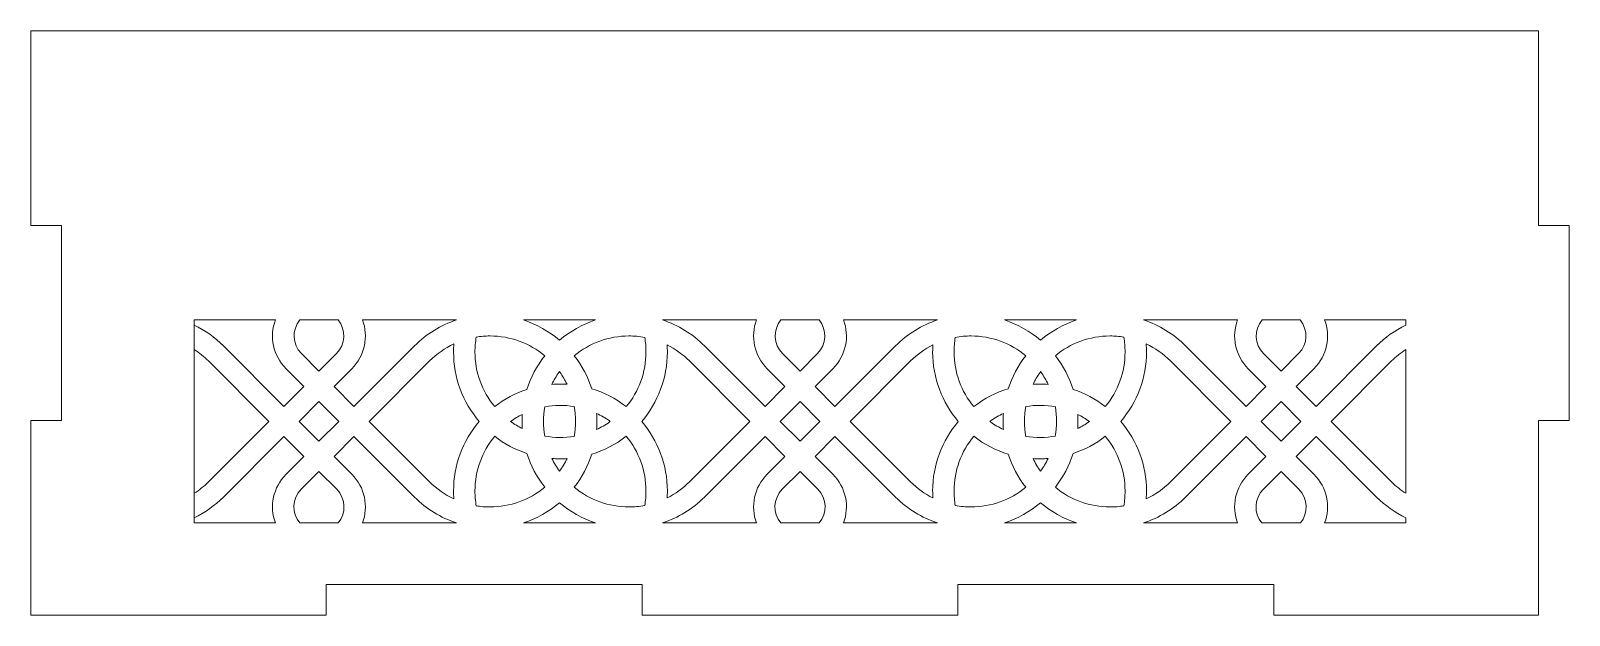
# Model space of a CAD drawing. Header units: millimetres. Extents: x 6 to 316, y -165 to 165.
# Drawn here: x 165.7 to 315.7, y 108 to 165 of the extents above; entities that cross this region are included whole.
import ezdxf

# ---------------------------------------------------------------- set-up
doc = ezdxf.new("R2010")
doc.units = ezdxf.units.MM
doc.header["$MEASUREMENT"] = 0
doc.layers.add('Camada 1', color=7, linetype='Continuous')

msp = doc.modelspace()

# ---------------------------------------------------------------- linework, layer by layer
at = {"layer": 'Camada 1', "color": 250, "lineweight": 20}
for points, knots in [([(256.0659, 111), (256.0659, 111), (286.8659, 111), (286.8659, 111), (286.8659, 111), (286.8659, 111), (286.8659, 108), (286.8659, 108), (286.8659, 108), (286.8659, 108), (312.6659, 108), (312.6659, 108), (312.6659, 108), (312.6659, 108), (312.6659, 127), (312.6659, 127), (312.6659, 127), (312.6659, 127), (315.6663, 127), (315.6663, 127), (315.6663, 127), (315.6663, 127), (315.6663, 146), (315.6663, 146), (315.6663, 146), (315.6663, 146), (312.6659, 146), (312.6659, 146), (312.6659, 146), (312.6659, 146), (312.6659, 165), (312.6659, 165), (312.6659, 165), (312.6659, 165), (165.6655, 165), (165.6655, 165), (165.6655, 165), (165.6655, 165), (165.6655, 146), (165.6655, 146), (165.6655, 146), (165.6655, 146), (168.6659, 146), (168.6659, 146), (168.6659, 146), (168.6659, 146), (168.6659, 127), (168.6659, 127), (168.6659, 127), (168.6659, 127), (165.6655, 127), (165.6655, 127), (165.6655, 127), (165.6655, 127), (165.6655, 108), (165.6655, 108), (165.6655, 108), (165.6655, 108), (194.4659, 108), (194.4659, 108), (194.4659, 108), (194.4659, 108), (194.4659, 111), (194.4659, 111), (194.4659, 111), (194.4659, 111), (225.2659, 111), (225.2659, 111), (225.2659, 111), (225.2659, 111), (225.2659, 108), (225.2659, 108), (225.2659, 108), (225.2659, 108), (256.0659, 108), (256.0659, 108), (256.0659, 108), (256.0659, 108), (256.0659, 111), (256.0659, 111)], [0, 0, 0, 0, 0.04761905, 0.04761905, 0.04761905, 0.04761905, 0.0952381, 0.0952381, 0.0952381, 0.0952381, 0.14285714, 0.14285714, 0.14285714, 0.14285714, 0.19047619, 0.19047619, 0.19047619, 0.19047619, 0.23809524, 0.23809524, 0.23809524, 0.23809524, 0.28571429, 0.28571429, 0.28571429, 0.28571429, 0.33333333, 0.33333333, 0.33333333, 0.33333333, 0.38095238, 0.38095238, 0.38095238, 0.38095238, 0.42857143, 0.42857143, 0.42857143, 0.42857143, 0.47619048, 0.47619048, 0.47619048, 0.47619048, 0.52380952, 0.52380952, 0.52380952, 0.52380952, 0.57142857, 0.57142857, 0.57142857, 0.57142857, 0.61904762, 0.61904762, 0.61904762, 0.61904762, 0.66666667, 0.66666667, 0.66666667, 0.66666667, 0.71428571, 0.71428571, 0.71428571, 0.71428571, 0.76190476, 0.76190476, 0.76190476, 0.76190476, 0.80952381, 0.80952381, 0.80952381, 0.80952381, 0.85714286, 0.85714286, 0.85714286, 0.85714286, 0.9047619, 0.9047619, 0.9047619, 0.9047619, 1, 1, 1, 1]), ([(189.514, 136.797), (188.9262, 135.1931), (189.2759, 133.3232), (190.5634, 132.0358), (190.5634, 132.0358), (190.5634, 132.0358), (192.2904, 130.3088), (192.2904, 130.3088), (192.2904, 130.3088), (192.2904, 130.3088), (190.3539, 128.3724), (190.3539, 128.3724), (190.3539, 128.3724), (190.3539, 128.3724), (184.4577, 134.2684), (184.4577, 134.2684), (184.4577, 134.2684), (183.6211, 135.1052), (182.6569, 135.7848), (181.6108, 136.2887), (181.6108, 136.2887), (181.6108, 136.2887), (181.6108, 133.9031), (181.6108, 133.9031), (181.6108, 133.9031), (182.1027, 133.5858), (182.5633, 133.2148), (182.9837, 132.7945), (182.9837, 132.7945), (182.9837, 132.7945), (188.8798, 126.8985), (188.8798, 126.8985), (188.8798, 126.8985), (188.8798, 126.8985), (182.9837, 121.0023), (182.9837, 121.0023), (182.9837, 121.0023), (182.5633, 120.582), (182.1027, 120.2112), (181.6108, 119.8936), (181.6108, 119.8936), (181.6108, 119.8936), (181.6108, 117.5081), (181.6108, 117.5081), (181.6108, 117.5081), (182.6569, 118.012), (183.6211, 118.6917), (184.4577, 119.5283), (184.4577, 119.5283), (184.4577, 119.5283), (190.3539, 125.4244), (190.3539, 125.4244), (190.3539, 125.4244), (190.3539, 125.4244), (192.2904, 123.4879), (192.2904, 123.4879), (192.2904, 123.4879), (192.2904, 123.4879), (190.5635, 121.7611), (190.5635, 121.7611), (190.5635, 121.7611), (189.276, 120.4737), (188.9262, 118.604), (189.5139, 117), (189.5139, 117), (189.5139, 117), (181.6075, 117), (181.6075, 117), (181.6075, 117), (181.6075, 117), (181.6075, 136.797), (181.6075, 136.797), (181.6075, 136.797), (181.6075, 136.797), (189.514, 136.797), (189.514, 136.797)], [0, 0, 0, 0, 0.05, 0.05, 0.05, 0.05, 0.1, 0.1, 0.1, 0.1, 0.15, 0.15, 0.15, 0.15, 0.2, 0.2, 0.2, 0.2, 0.25, 0.25, 0.25, 0.25, 0.3, 0.3, 0.3, 0.3, 0.35, 0.35, 0.35, 0.35, 0.4, 0.4, 0.4, 0.4, 0.45, 0.45, 0.45, 0.45, 0.5, 0.5, 0.5, 0.5, 0.55, 0.55, 0.55, 0.55, 0.6, 0.6, 0.6, 0.6, 0.65, 0.65, 0.65, 0.65, 0.7, 0.7, 0.7, 0.7, 0.75, 0.75, 0.75, 0.75, 0.8, 0.8, 0.8, 0.8, 0.85, 0.85, 0.85, 0.85, 0.9, 0.9, 0.9, 0.9, 1, 1, 1, 1]), ([(195.622, 136.797), (196.4244, 135.8439), (196.3769, 134.4187), (195.4797, 133.5213), (195.4797, 133.5213), (195.4797, 133.5213), (193.7643, 131.806), (193.7643, 131.806), (193.7643, 131.806), (193.7643, 131.806), (192.049, 133.5213), (192.049, 133.5213), (192.049, 133.5213), (191.1518, 134.4187), (191.1043, 135.8439), (191.9067, 136.797), (191.9067, 136.797), (191.9067, 136.797), (195.622, 136.797), (195.622, 136.797)], [0, 0, 0, 0, 0.16666667, 0.16666667, 0.16666667, 0.16666667, 0.33333333, 0.33333333, 0.33333333, 0.33333333, 0.5, 0.5, 0.5, 0.5, 0.66666667, 0.66666667, 0.66666667, 0.66666667, 1, 1, 1, 1]), ([(203.0709, 134.2684), (203.0709, 134.2684), (197.1747, 128.3724), (197.1747, 128.3724), (197.1747, 128.3724), (197.1747, 128.3724), (195.2382, 130.3088), (195.2382, 130.3088), (195.2382, 130.3088), (195.2382, 130.3088), (196.9653, 132.0358), (196.9653, 132.0358), (196.9653, 132.0358), (198.2527, 133.3232), (198.6024, 135.1931), (198.0146, 136.797), (198.0146, 136.797), (198.0146, 136.797), (207.1775, 136.797), (207.1775, 136.797), (207.1775, 136.797), (205.6439, 136.2916), (204.234, 135.4317), (203.0709, 134.2684)], [0, 0, 0, 0, 0.14285714, 0.14285714, 0.14285714, 0.14285714, 0.28571429, 0.28571429, 0.28571429, 0.28571429, 0.42857143, 0.42857143, 0.42857143, 0.42857143, 0.57142857, 0.57142857, 0.57142857, 0.57142857, 0.71428571, 0.71428571, 0.71428571, 0.71428571, 1, 1, 1, 1]), ([(213.7061, 136.797), (213.7061, 136.797), (220.7257, 136.797), (220.7257, 136.797), (220.7257, 136.797), (219.4361, 136.3715), (218.2438, 135.6982), (217.2159, 134.8192), (217.2159, 134.8192), (216.188, 135.6982), (214.9956, 136.3715), (213.7061, 136.797)], [0, 0, 0, 0, 0.25, 0.25, 0.25, 0.25, 0.5, 0.5, 0.5, 0.5, 1, 1, 1, 1]), ([(227.2556, 136.7969), (227.2556, 136.7969), (236.417, 136.797), (236.417, 136.797), (236.417, 136.797), (235.8293, 135.1931), (236.179, 133.3233), (237.4665, 132.0358), (237.4665, 132.0358), (237.4665, 132.0358), (239.1936, 130.3088), (239.1936, 130.3088), (239.1936, 130.3088), (239.1936, 130.3088), (237.2571, 128.3724), (237.2571, 128.3724), (237.2571, 128.3724), (237.2571, 128.3724), (231.3608, 134.2684), (231.3608, 134.2684), (231.3608, 134.2684), (230.1979, 135.4314), (228.7887, 136.291), (227.2556, 136.7969)], [0, 0, 0, 0, 0.14285714, 0.14285714, 0.14285714, 0.14285714, 0.28571429, 0.28571429, 0.28571429, 0.28571429, 0.42857143, 0.42857143, 0.42857143, 0.42857143, 0.57142857, 0.57142857, 0.57142857, 0.57142857, 0.71428571, 0.71428571, 0.71428571, 0.71428571, 1, 1, 1, 1]), ([(242.5251, 136.797), (243.3276, 135.8439), (243.2801, 134.4187), (242.3828, 133.5213), (242.3828, 133.5213), (242.3828, 133.5213), (240.6675, 131.806), (240.6675, 131.806), (240.6675, 131.806), (240.6675, 131.806), (238.9522, 133.5213), (238.9522, 133.5213), (238.9522, 133.5213), (238.0549, 134.4187), (238.0074, 135.8439), (238.8099, 136.797), (238.8099, 136.797), (238.8099, 136.797), (242.5251, 136.797), (242.5251, 136.797)], [0, 0, 0, 0, 0.16666667, 0.16666667, 0.16666667, 0.16666667, 0.33333333, 0.33333333, 0.33333333, 0.33333333, 0.5, 0.5, 0.5, 0.5, 0.66666667, 0.66666667, 0.66666667, 0.66666667, 1, 1, 1, 1]), ([(244.918, 136.797), (244.918, 136.797), (254.0793, 136.7969), (254.0793, 136.7969), (254.0793, 136.7969), (252.5462, 136.291), (251.1369, 135.4314), (249.9741, 134.2684), (249.9741, 134.2684), (249.9741, 134.2684), (244.0779, 128.3724), (244.0779, 128.3724), (244.0779, 128.3724), (244.0779, 128.3724), (242.1414, 130.3088), (242.1414, 130.3088), (242.1414, 130.3088), (242.1414, 130.3088), (243.8684, 132.0358), (243.8684, 132.0358), (243.8684, 132.0358), (245.1558, 133.3232), (245.5057, 135.193), (244.918, 136.797)], [0, 0, 0, 0, 0.14285714, 0.14285714, 0.14285714, 0.14285714, 0.28571429, 0.28571429, 0.28571429, 0.28571429, 0.42857143, 0.42857143, 0.42857143, 0.42857143, 0.57142857, 0.57142857, 0.57142857, 0.57142857, 0.71428571, 0.71428571, 0.71428571, 0.71428571, 1, 1, 1, 1]), ([(260.6092, 136.797), (260.6092, 136.797), (267.6288, 136.797), (267.6288, 136.797), (267.6288, 136.797), (266.3392, 136.3715), (265.1469, 135.6982), (264.119, 134.8192), (264.119, 134.8192), (263.0911, 135.6982), (261.8988, 136.3715), (260.6092, 136.797)], [0, 0, 0, 0, 0.25, 0.25, 0.25, 0.25, 0.5, 0.5, 0.5, 0.5, 1, 1, 1, 1]), ([(274.1574, 136.797), (274.1574, 136.797), (283.3204, 136.797), (283.3204, 136.797), (283.3204, 136.797), (282.7325, 135.1931), (283.0822, 133.3232), (284.3696, 132.0358), (284.3696, 132.0358), (284.3696, 132.0358), (286.0968, 130.3088), (286.0968, 130.3088), (286.0968, 130.3088), (286.0968, 130.3088), (284.1603, 128.3724), (284.1603, 128.3724), (284.1603, 128.3724), (284.1603, 128.3724), (278.264, 134.2684), (278.264, 134.2684), (278.264, 134.2684), (277.1008, 135.4317), (275.6909, 136.2916), (274.1574, 136.797)], [0, 0, 0, 0, 0.14285714, 0.14285714, 0.14285714, 0.14285714, 0.28571429, 0.28571429, 0.28571429, 0.28571429, 0.42857143, 0.42857143, 0.42857143, 0.42857143, 0.57142857, 0.57142857, 0.57142857, 0.57142857, 0.71428571, 0.71428571, 0.71428571, 0.71428571, 1, 1, 1, 1]), ([(285.713, 136.797), (285.713, 136.797), (289.4282, 136.797), (289.4282, 136.797), (289.4282, 136.797), (290.2306, 135.8439), (290.1831, 134.4187), (289.2859, 133.5213), (289.2859, 133.5213), (289.2859, 133.5213), (287.5706, 131.806), (287.5706, 131.806), (287.5706, 131.806), (287.5706, 131.806), (285.8553, 133.5213), (285.8553, 133.5213), (285.8553, 133.5213), (284.9581, 134.4187), (284.9106, 135.8439), (285.713, 136.797)], [0, 0, 0, 0, 0.16666667, 0.16666667, 0.16666667, 0.16666667, 0.33333333, 0.33333333, 0.33333333, 0.33333333, 0.5, 0.5, 0.5, 0.5, 0.66666667, 0.66666667, 0.66666667, 0.66666667, 1, 1, 1, 1]), ([(291.821, 136.797), (291.821, 136.797), (299.7242, 136.797), (299.7242, 136.797), (299.7242, 136.797), (299.7242, 136.797), (299.7242, 136.2887), (299.7242, 136.2887), (299.7242, 136.2887), (298.6781, 135.7849), (297.7138, 135.1052), (296.8773, 134.2684), (296.8773, 134.2684), (296.8773, 134.2684), (290.9811, 128.3724), (290.9811, 128.3724), (290.9811, 128.3724), (290.9811, 128.3724), (289.0446, 130.3088), (289.0446, 130.3088), (289.0446, 130.3088), (289.0446, 130.3088), (290.7715, 132.0358), (290.7715, 132.0358), (290.7715, 132.0358), (292.059, 133.3232), (292.4088, 135.1931), (291.821, 136.797)], [0, 0, 0, 0, 0.125, 0.125, 0.125, 0.125, 0.25, 0.25, 0.25, 0.25, 0.375, 0.375, 0.375, 0.375, 0.5, 0.5, 0.5, 0.5, 0.625, 0.625, 0.625, 0.625, 0.75, 0.75, 0.75, 0.75, 1, 1, 1, 1]), ([(215.7727, 133.3094), (214.9832, 132.2973), (214.4091, 131.1828), (214.0448, 130.0223), (214.0448, 130.0223), (212.925, 129.6537), (211.8588, 129.0923), (210.8998, 128.3428), (210.8998, 128.3428), (209.655, 129.8403), (208.9734, 131.7262), (208.9734, 133.6733), (208.9734, 133.6733), (208.9734, 134.1645), (209.0169, 134.6513), (209.1015, 135.1285), (209.1015, 135.1285), (209.5415, 135.2001), (209.9893, 135.2367), (210.441, 135.2367), (210.441, 135.2367), (212.4235, 135.2367), (214.3006, 134.5334), (215.7727, 133.3094)], [0, 0, 0, 0, 0.14285714, 0.14285714, 0.14285714, 0.14285714, 0.28571429, 0.28571429, 0.28571429, 0.28571429, 0.42857143, 0.42857143, 0.42857143, 0.42857143, 0.57142857, 0.57142857, 0.57142857, 0.57142857, 0.71428571, 0.71428571, 0.71428571, 0.71428571, 1, 1, 1, 1]), ([(225.6502, 133.6733), (225.6502, 131.6907), (224.9469, 129.8137), (223.7227, 128.3415), (223.7227, 128.3415), (222.69, 129.1472), (221.5506, 129.7283), (220.3647, 130.091), (220.3647, 130.091), (219.9995, 131.2269), (219.4329, 132.3174), (218.659, 133.3094), (218.659, 133.3094), (220.1311, 134.5334), (222.0082, 135.2367), (223.9908, 135.2367), (223.9908, 135.2367), (224.5102, 135.2367), (225.0248, 135.1883), (225.5283, 135.0939), (225.5283, 135.0939), (225.6089, 134.6278), (225.6502, 134.1527), (225.6502, 133.6733)], [0, 0, 0, 0, 0.14285714, 0.14285714, 0.14285714, 0.14285714, 0.28571429, 0.28571429, 0.28571429, 0.28571429, 0.42857143, 0.42857143, 0.42857143, 0.42857143, 0.57142857, 0.57142857, 0.57142857, 0.57142857, 0.71428571, 0.71428571, 0.71428571, 0.71428571, 1, 1, 1, 1]), ([(257.3441, 135.2367), (259.3267, 135.2367), (261.2038, 134.5334), (262.6759, 133.3094), (262.6759, 133.3094), (261.902, 132.3174), (261.3354, 131.2269), (260.9703, 130.091), (260.9703, 130.091), (259.7844, 129.7283), (258.6449, 129.1472), (257.6122, 128.3415), (257.6122, 128.3415), (256.3881, 129.8137), (255.6847, 131.6907), (255.6847, 133.6733), (255.6847, 133.6733), (255.6847, 134.1527), (255.7261, 134.6278), (255.8067, 135.0939), (255.8067, 135.0939), (256.3101, 135.1883), (256.8246, 135.2367), (257.3441, 135.2367)], [0, 0, 0, 0, 0.14285714, 0.14285714, 0.14285714, 0.14285714, 0.28571429, 0.28571429, 0.28571429, 0.28571429, 0.42857143, 0.42857143, 0.42857143, 0.42857143, 0.57142857, 0.57142857, 0.57142857, 0.57142857, 0.71428571, 0.71428571, 0.71428571, 0.71428571, 1, 1, 1, 1]), ([(265.5622, 133.3094), (267.0344, 134.5334), (268.9113, 135.2367), (270.8939, 135.2367), (270.8939, 135.2367), (271.3456, 135.2367), (271.7935, 135.2001), (272.2335, 135.1285), (272.2335, 135.1285), (272.3181, 134.6513), (272.3615, 134.1645), (272.3615, 133.6733), (272.3615, 133.6733), (272.3615, 131.7262), (271.6799, 129.8403), (270.4351, 128.3428), (270.4351, 128.3428), (269.4762, 129.0923), (268.4099, 129.6537), (267.2901, 130.0223), (267.2901, 130.0223), (266.9259, 131.1828), (266.3518, 132.2973), (265.5622, 133.3094)], [0, 0, 0, 0, 0.14285714, 0.14285714, 0.14285714, 0.14285714, 0.28571429, 0.28571429, 0.28571429, 0.28571429, 0.42857143, 0.42857143, 0.42857143, 0.42857143, 0.57142857, 0.57142857, 0.57142857, 0.57142857, 0.71428571, 0.71428571, 0.71428571, 0.71428571, 1, 1, 1, 1]), ([(206.8888, 120.1235), (206.8888, 119.8614), (206.8989, 119.6003), (206.9183, 119.341), (206.9183, 119.341), (206.0446, 119.7482), (205.2397, 120.3076), (204.5448, 121.0023), (204.5448, 121.0023), (204.5448, 121.0023), (198.6488, 126.8985), (198.6488, 126.8985), (198.6488, 126.8985), (198.6488, 126.8985), (204.5448, 132.7945), (204.5448, 132.7945), (204.5448, 132.7945), (205.2397, 133.4893), (206.0446, 134.0485), (206.9183, 134.456), (206.9183, 134.456), (206.8988, 134.1965), (206.8888, 133.9353), (206.8888, 133.6733), (206.8888, 133.6733), (206.8888, 131.1888), (207.7762, 128.7864), (209.3911, 126.8984), (209.3911, 126.8984), (207.7762, 125.0105), (206.8888, 122.6078), (206.8888, 120.1235)], [0, 0, 0, 0, 0.11111111, 0.11111111, 0.11111111, 0.11111111, 0.22222222, 0.22222222, 0.22222222, 0.22222222, 0.33333333, 0.33333333, 0.33333333, 0.33333333, 0.44444444, 0.44444444, 0.44444444, 0.44444444, 0.55555556, 0.55555556, 0.55555556, 0.55555556, 0.66666667, 0.66666667, 0.66666667, 0.66666667, 0.77777778, 0.77777778, 0.77777778, 0.77777778, 1, 1, 1, 1]), ([(229.8869, 132.7945), (229.8869, 132.7945), (235.783, 126.8985), (235.783, 126.8985), (235.783, 126.8985), (235.783, 126.8985), (229.8869, 121.0023), (229.8869, 121.0023), (229.8869, 121.0023), (229.2451, 120.3605), (228.5092, 119.8343), (227.7119, 119.4366), (227.7119, 119.4366), (227.7269, 119.6646), (227.7347, 119.8936), (227.7347, 120.1235), (227.7347, 120.1235), (227.7347, 122.6537), (226.8185, 125.0438), (225.2325, 126.8984), (225.2325, 126.8984), (226.8185, 128.753), (227.7347, 131.143), (227.7347, 133.6733), (227.7347, 133.6733), (227.7347, 133.9031), (227.7269, 134.1322), (227.7119, 134.3602), (227.7119, 134.3602), (228.5092, 133.9627), (229.2451, 133.4363), (229.8869, 132.7945)], [0, 0, 0, 0, 0.11111111, 0.11111111, 0.11111111, 0.11111111, 0.22222222, 0.22222222, 0.22222222, 0.22222222, 0.33333333, 0.33333333, 0.33333333, 0.33333333, 0.44444444, 0.44444444, 0.44444444, 0.44444444, 0.55555556, 0.55555556, 0.55555556, 0.55555556, 0.66666667, 0.66666667, 0.66666667, 0.66666667, 0.77777778, 0.77777778, 0.77777778, 0.77777778, 1, 1, 1, 1]), ([(253.6001, 133.6733), (253.6001, 131.143), (254.5164, 128.753), (256.1024, 126.8984), (256.1024, 126.8984), (254.5164, 125.0438), (253.6001, 122.6537), (253.6001, 120.1235), (253.6001, 120.1235), (253.6001, 119.8936), (253.608, 119.6646), (253.6231, 119.4366), (253.6231, 119.4366), (252.8257, 119.8343), (252.0898, 120.3605), (251.4481, 121.0023), (251.4481, 121.0023), (251.4481, 121.0023), (245.5519, 126.8985), (245.5519, 126.8985), (245.5519, 126.8985), (245.5519, 126.8985), (251.4481, 132.7945), (251.4481, 132.7945), (251.4481, 132.7945), (252.0898, 133.4363), (252.8257, 133.9627), (253.6231, 134.3602), (253.6231, 134.3602), (253.608, 134.1322), (253.6001, 133.9031), (253.6001, 133.6733)], [0, 0, 0, 0, 0.11111111, 0.11111111, 0.11111111, 0.11111111, 0.22222222, 0.22222222, 0.22222222, 0.22222222, 0.33333333, 0.33333333, 0.33333333, 0.33333333, 0.44444444, 0.44444444, 0.44444444, 0.44444444, 0.55555556, 0.55555556, 0.55555556, 0.55555556, 0.66666667, 0.66666667, 0.66666667, 0.66666667, 0.77777778, 0.77777778, 0.77777778, 0.77777778, 1, 1, 1, 1]), ([(274.4461, 133.6733), (274.4461, 133.9353), (274.4362, 134.1965), (274.4166, 134.456), (274.4166, 134.456), (275.2904, 134.0485), (276.0953, 133.4893), (276.7901, 132.7945), (276.7901, 132.7945), (276.7901, 132.7945), (282.6862, 126.8985), (282.6862, 126.8985), (282.6862, 126.8985), (282.6862, 126.8985), (276.7901, 121.0023), (276.7901, 121.0023), (276.7901, 121.0023), (276.0953, 120.3076), (275.2904, 119.7482), (274.4166, 119.341), (274.4166, 119.341), (274.4361, 119.6003), (274.4461, 119.8614), (274.4461, 120.1235), (274.4461, 120.1235), (274.4461, 122.6078), (273.5587, 125.0105), (271.9439, 126.8984), (271.9439, 126.8984), (273.5587, 128.7864), (274.4461, 131.1888), (274.4461, 133.6733)], [0, 0, 0, 0, 0.11111111, 0.11111111, 0.11111111, 0.11111111, 0.22222222, 0.22222222, 0.22222222, 0.22222222, 0.33333333, 0.33333333, 0.33333333, 0.33333333, 0.44444444, 0.44444444, 0.44444444, 0.44444444, 0.55555556, 0.55555556, 0.55555556, 0.55555556, 0.66666667, 0.66666667, 0.66666667, 0.66666667, 0.77777778, 0.77777778, 0.77777778, 0.77777778, 1, 1, 1, 1]), ([(292.4551, 126.8985), (292.4551, 126.8985), (298.3512, 132.7945), (298.3512, 132.7945), (298.3512, 132.7945), (298.7716, 133.2148), (299.2323, 133.5858), (299.7242, 133.9032), (299.7242, 133.9032), (299.7242, 133.9032), (299.7242, 119.8936), (299.7242, 119.8936), (299.7242, 119.8936), (299.2323, 120.2111), (298.7716, 120.582), (298.3512, 121.0023), (298.3512, 121.0023), (298.3512, 121.0023), (292.4551, 126.8985), (292.4551, 126.8985)], [0, 0, 0, 0, 0.16666667, 0.16666667, 0.16666667, 0.16666667, 0.33333333, 0.33333333, 0.33333333, 0.33333333, 0.5, 0.5, 0.5, 0.5, 0.66666667, 0.66666667, 0.66666667, 0.66666667, 1, 1, 1, 1]), ([(217.2682, 131.6856), (217.5298, 131.3126), (217.7568, 130.9251), (217.9495, 130.5271), (217.9495, 130.5271), (217.4579, 130.5571), (216.9651, 130.5519), (216.4753, 130.5124), (216.4753, 130.5124), (216.6696, 130.9157), (216.8987, 131.3081), (217.1636, 131.6856), (217.1636, 131.6856), (217.1636, 131.6856), (217.2159, 131.7566), (217.2159, 131.7566), (217.2159, 131.7566), (217.2159, 131.7566), (217.2682, 131.6856), (217.2682, 131.6856)], [0, 0, 0, 0, 0.16666667, 0.16666667, 0.16666667, 0.16666667, 0.33333333, 0.33333333, 0.33333333, 0.33333333, 0.5, 0.5, 0.5, 0.5, 0.66666667, 0.66666667, 0.66666667, 0.66666667, 1, 1, 1, 1]), ([(264.1713, 131.6856), (264.4363, 131.3081), (264.6653, 130.9157), (264.8596, 130.5124), (264.8596, 130.5124), (264.3699, 130.5519), (263.8771, 130.5571), (263.3854, 130.5271), (263.3854, 130.5271), (263.5781, 130.9251), (263.8051, 131.3126), (264.0667, 131.6856), (264.0667, 131.6856), (264.0667, 131.6856), (264.119, 131.7566), (264.119, 131.7566), (264.119, 131.7566), (264.119, 131.7566), (264.1713, 131.6856), (264.1713, 131.6856)], [0, 0, 0, 0, 0.16666667, 0.16666667, 0.16666667, 0.16666667, 0.33333333, 0.33333333, 0.33333333, 0.33333333, 0.5, 0.5, 0.5, 0.5, 0.66666667, 0.66666667, 0.66666667, 0.66666667, 1, 1, 1, 1]), ([(193.7643, 128.8347), (193.7643, 128.8347), (195.7008, 126.8985), (195.7008, 126.8985), (195.7008, 126.8985), (195.7008, 126.8985), (193.7643, 124.962), (193.7643, 124.962), (193.7643, 124.962), (193.7643, 124.962), (191.8278, 126.8985), (191.8278, 126.8985), (191.8278, 126.8985), (191.8278, 126.8985), (193.7643, 128.8347), (193.7643, 128.8347)], [0, 0, 0, 0, 0.2, 0.2, 0.2, 0.2, 0.4, 0.4, 0.4, 0.4, 0.6, 0.6, 0.6, 0.6, 1, 1, 1, 1]), ([(213.5905, 127.587), (213.5605, 127.1278), (213.5602, 126.6677), (213.5906, 126.2096), (213.5906, 126.2096), (213.1962, 126.4059), (212.8155, 126.6346), (212.4543, 126.9), (212.4543, 126.9), (212.8155, 127.1621), (213.1962, 127.3906), (213.5905, 127.587)], [0, 0, 0, 0, 0.25, 0.25, 0.25, 0.25, 0.5, 0.5, 0.5, 0.5, 1, 1, 1, 1]), ([(218.6524, 128.3546), (218.8233, 127.3868), (218.8206, 126.4001), (218.6507, 125.4419), (218.6507, 125.4419), (217.6935, 125.2867), (216.7197, 125.301), (215.7747, 125.4779), (215.7747, 125.4779), (215.6133, 126.4128), (215.6107, 127.3745), (215.7732, 128.3185), (215.7732, 128.3185), (216.7192, 128.4959), (217.6942, 128.5101), (218.6524, 128.3546)], [0, 0, 0, 0, 0.2, 0.2, 0.2, 0.2, 0.4, 0.4, 0.4, 0.4, 0.6, 0.6, 0.6, 0.6, 1, 1, 1, 1]), ([(222.099, 126.9507), (222.099, 126.9507), (222.1699, 126.8984), (222.1699, 126.8984), (222.1699, 126.8984), (222.1699, 126.8984), (222.099, 126.846), (222.099, 126.846), (222.099, 126.846), (221.6929, 126.5612), (221.2693, 126.3177), (220.8339, 126.1142), (220.8339, 126.1142), (220.8733, 126.6353), (220.874, 127.1594), (220.835, 127.682), (220.835, 127.682), (221.2701, 127.4787), (221.6931, 127.2354), (222.099, 126.9507)], [0, 0, 0, 0, 0.16666667, 0.16666667, 0.16666667, 0.16666667, 0.33333333, 0.33333333, 0.33333333, 0.33333333, 0.5, 0.5, 0.5, 0.5, 0.66666667, 0.66666667, 0.66666667, 0.66666667, 1, 1, 1, 1]), ([(240.6675, 128.8347), (240.6675, 128.8347), (242.604, 126.8985), (242.604, 126.8985), (242.604, 126.8985), (242.604, 126.8985), (240.6675, 124.962), (240.6675, 124.962), (240.6675, 124.962), (240.6675, 124.962), (238.731, 126.8985), (238.731, 126.8985), (238.731, 126.8985), (238.731, 126.8985), (240.6675, 128.8347), (240.6675, 128.8347)], [0, 0, 0, 0, 0.2, 0.2, 0.2, 0.2, 0.4, 0.4, 0.4, 0.4, 0.6, 0.6, 0.6, 0.6, 1, 1, 1, 1]), ([(259.2359, 126.9507), (259.6418, 127.2354), (260.0649, 127.4787), (260.5, 127.682), (260.5, 127.682), (260.4609, 127.1594), (260.4616, 126.6353), (260.5009, 126.1142), (260.5009, 126.1142), (260.0656, 126.3177), (259.6421, 126.5612), (259.2359, 126.846), (259.2359, 126.846), (259.2359, 126.846), (259.165, 126.8984), (259.165, 126.8984), (259.165, 126.8984), (259.165, 126.8984), (259.2359, 126.9507), (259.2359, 126.9507)], [0, 0, 0, 0, 0.16666667, 0.16666667, 0.16666667, 0.16666667, 0.33333333, 0.33333333, 0.33333333, 0.33333333, 0.5, 0.5, 0.5, 0.5, 0.66666667, 0.66666667, 0.66666667, 0.66666667, 1, 1, 1, 1]), ([(262.6826, 128.3546), (263.6408, 128.5101), (264.6158, 128.4959), (265.5617, 128.3185), (265.5617, 128.3185), (265.7243, 127.3745), (265.7216, 126.4128), (265.5602, 125.4779), (265.5602, 125.4779), (264.6153, 125.301), (263.6415, 125.2867), (262.6842, 125.4419), (262.6842, 125.4419), (262.5143, 126.4001), (262.5116, 127.3868), (262.6826, 128.3546)], [0, 0, 0, 0, 0.2, 0.2, 0.2, 0.2, 0.4, 0.4, 0.4, 0.4, 0.6, 0.6, 0.6, 0.6, 1, 1, 1, 1]), ([(267.7443, 126.2096), (267.7748, 126.6677), (267.7745, 127.1278), (267.7444, 127.587), (267.7444, 127.587), (268.1387, 127.3906), (268.5195, 127.1621), (268.8806, 126.8968), (268.8806, 126.8968), (268.5195, 126.6346), (268.1387, 126.4059), (267.7443, 126.2096)], [0, 0, 0, 0, 0.25, 0.25, 0.25, 0.25, 0.5, 0.5, 0.5, 0.5, 1, 1, 1, 1]), ([(287.5706, 128.8347), (287.5706, 128.8347), (289.5071, 126.8985), (289.5071, 126.8985), (289.5071, 126.8985), (289.5071, 126.8985), (287.5706, 124.962), (287.5706, 124.962), (287.5706, 124.962), (287.5706, 124.962), (285.6341, 126.8985), (285.6341, 126.8985), (285.6341, 126.8985), (285.6341, 126.8985), (287.5706, 128.8347), (287.5706, 128.8347)], [0, 0, 0, 0, 0.2, 0.2, 0.2, 0.2, 0.4, 0.4, 0.4, 0.4, 0.6, 0.6, 0.6, 0.6, 1, 1, 1, 1]), ([(197.1747, 125.4244), (197.1747, 125.4244), (203.0709, 119.5283), (203.0709, 119.5283), (203.0709, 119.5283), (204.2336, 118.3654), (205.6431, 117.5059), (207.1761, 117), (207.1761, 117), (207.1761, 117), (198.0146, 117), (198.0146, 117), (198.0146, 117), (198.6023, 118.604), (198.2526, 120.4737), (196.9652, 121.7611), (196.9652, 121.7611), (196.9652, 121.7611), (195.2382, 123.4879), (195.2382, 123.4879), (195.2382, 123.4879), (195.2382, 123.4879), (197.1747, 125.4244), (197.1747, 125.4244)], [0, 0, 0, 0, 0.14285714, 0.14285714, 0.14285714, 0.14285714, 0.28571429, 0.28571429, 0.28571429, 0.28571429, 0.42857143, 0.42857143, 0.42857143, 0.42857143, 0.57142857, 0.57142857, 0.57142857, 0.57142857, 0.71428571, 0.71428571, 0.71428571, 0.71428571, 1, 1, 1, 1]), ([(214.0465, 123.774), (214.4137, 122.602), (214.9904, 121.4861), (215.7715, 120.4865), (215.7715, 120.4865), (214.274, 119.2417), (212.3881, 118.5601), (210.441, 118.5601), (210.441, 118.5601), (209.9893, 118.5601), (209.5415, 118.5966), (209.1015, 118.6684), (209.1015, 118.6684), (209.0169, 119.1456), (208.9734, 119.6322), (208.9734, 120.1235), (208.9734, 120.1235), (208.9734, 122.0707), (209.655, 123.9566), (210.8998, 125.454), (210.8998, 125.454), (211.8593, 124.7041), (212.9259, 124.1426), (214.0465, 123.774)], [0, 0, 0, 0, 0.14285714, 0.14285714, 0.14285714, 0.14285714, 0.28571429, 0.28571429, 0.28571429, 0.28571429, 0.42857143, 0.42857143, 0.42857143, 0.42857143, 0.57142857, 0.57142857, 0.57142857, 0.57142857, 0.71428571, 0.71428571, 0.71428571, 0.71428571, 1, 1, 1, 1]), ([(225.6502, 120.1235), (225.6502, 119.644), (225.6088, 119.1691), (225.5283, 118.7029), (225.5283, 118.7029), (225.0248, 118.6086), (224.5102, 118.5601), (223.9908, 118.5601), (223.9908, 118.5601), (222.0436, 118.5601), (220.1577, 119.2417), (218.6603, 120.4865), (218.6603, 120.4865), (219.4262, 121.4664), (219.9959, 122.5585), (220.3639, 123.7054), (220.3639, 123.7054), (221.5502, 124.0683), (222.6898, 124.6493), (223.7227, 125.4553), (223.7227, 125.4553), (224.9469, 123.9831), (225.6502, 122.1061), (225.6502, 120.1235)], [0, 0, 0, 0, 0.14285714, 0.14285714, 0.14285714, 0.14285714, 0.28571429, 0.28571429, 0.28571429, 0.28571429, 0.42857143, 0.42857143, 0.42857143, 0.42857143, 0.57142857, 0.57142857, 0.57142857, 0.57142857, 0.71428571, 0.71428571, 0.71428571, 0.71428571, 1, 1, 1, 1]), ([(227.2556, 117), (228.7886, 117.5057), (230.1979, 118.3655), (231.3608, 119.5283), (231.3608, 119.5283), (231.3608, 119.5283), (237.2571, 125.4244), (237.2571, 125.4244), (237.2571, 125.4244), (237.2571, 125.4244), (239.1936, 123.4879), (239.1936, 123.4879), (239.1936, 123.4879), (239.1936, 123.4879), (237.4665, 121.7611), (237.4665, 121.7611), (237.4665, 121.7611), (236.1791, 120.4737), (235.8293, 118.6039), (236.4169, 117), (236.4169, 117), (236.4169, 117), (227.2556, 117), (227.2556, 117)], [0, 0, 0, 0, 0.14285714, 0.14285714, 0.14285714, 0.14285714, 0.28571429, 0.28571429, 0.28571429, 0.28571429, 0.42857143, 0.42857143, 0.42857143, 0.42857143, 0.57142857, 0.57142857, 0.57142857, 0.57142857, 0.71428571, 0.71428571, 0.71428571, 0.71428571, 1, 1, 1, 1]), ([(244.0779, 125.4244), (244.0779, 125.4244), (249.9741, 119.5283), (249.9741, 119.5283), (249.9741, 119.5283), (251.137, 118.3655), (252.5463, 117.5057), (254.0793, 117), (254.0793, 117), (254.0793, 117), (244.918, 117), (244.918, 117), (244.918, 117), (245.5057, 118.604), (245.1558, 120.4737), (243.8683, 121.7611), (243.8683, 121.7611), (243.8683, 121.7611), (242.1414, 123.4879), (242.1414, 123.4879), (242.1414, 123.4879), (242.1414, 123.4879), (244.0779, 125.4244), (244.0779, 125.4244)], [0, 0, 0, 0, 0.14285714, 0.14285714, 0.14285714, 0.14285714, 0.28571429, 0.28571429, 0.28571429, 0.28571429, 0.42857143, 0.42857143, 0.42857143, 0.42857143, 0.57142857, 0.57142857, 0.57142857, 0.57142857, 0.71428571, 0.71428571, 0.71428571, 0.71428571, 1, 1, 1, 1]), ([(255.6847, 120.1235), (255.6847, 122.1061), (256.3881, 123.9831), (257.6122, 125.4553), (257.6122, 125.4553), (258.645, 124.6493), (259.7848, 124.0683), (260.971, 123.7054), (260.971, 123.7054), (261.3391, 122.5585), (261.9086, 121.4664), (262.6746, 120.4865), (262.6746, 120.4865), (261.1772, 119.2417), (259.2914, 118.5601), (257.3441, 118.5601), (257.3441, 118.5601), (256.8246, 118.5601), (256.3101, 118.6086), (255.8067, 118.7029), (255.8067, 118.7029), (255.7262, 119.1691), (255.6847, 119.644), (255.6847, 120.1235)], [0, 0, 0, 0, 0.14285714, 0.14285714, 0.14285714, 0.14285714, 0.28571429, 0.28571429, 0.28571429, 0.28571429, 0.42857143, 0.42857143, 0.42857143, 0.42857143, 0.57142857, 0.57142857, 0.57142857, 0.57142857, 0.71428571, 0.71428571, 0.71428571, 0.71428571, 1, 1, 1, 1]), ([(265.5635, 120.4865), (266.3446, 121.4861), (266.9212, 122.602), (267.2884, 123.774), (267.2884, 123.774), (268.4091, 124.1426), (269.4757, 124.7041), (270.4351, 125.454), (270.4351, 125.454), (271.6799, 123.9566), (272.3615, 122.0707), (272.3615, 120.1235), (272.3615, 120.1235), (272.3615, 119.6322), (272.3181, 119.1456), (272.2335, 118.6684), (272.2335, 118.6684), (271.7935, 118.5966), (271.3456, 118.5601), (270.8939, 118.5601), (270.8939, 118.5601), (268.9468, 118.5601), (267.061, 119.2417), (265.5635, 120.4865)], [0, 0, 0, 0, 0.14285714, 0.14285714, 0.14285714, 0.14285714, 0.28571429, 0.28571429, 0.28571429, 0.28571429, 0.42857143, 0.42857143, 0.42857143, 0.42857143, 0.57142857, 0.57142857, 0.57142857, 0.57142857, 0.71428571, 0.71428571, 0.71428571, 0.71428571, 1, 1, 1, 1]), ([(284.1603, 125.4244), (284.1603, 125.4244), (286.0968, 123.4879), (286.0968, 123.4879), (286.0968, 123.4879), (286.0968, 123.4879), (284.3697, 121.7611), (284.3697, 121.7611), (284.3697, 121.7611), (283.0823, 120.4737), (282.7326, 118.604), (283.3203, 117), (283.3203, 117), (283.3203, 117), (274.1588, 117), (274.1588, 117), (274.1588, 117), (275.6918, 117.5059), (277.1012, 118.3654), (278.264, 119.5283), (278.264, 119.5283), (278.264, 119.5283), (284.1603, 125.4244), (284.1603, 125.4244)], [0, 0, 0, 0, 0.14285714, 0.14285714, 0.14285714, 0.14285714, 0.28571429, 0.28571429, 0.28571429, 0.28571429, 0.42857143, 0.42857143, 0.42857143, 0.42857143, 0.57142857, 0.57142857, 0.57142857, 0.57142857, 0.71428571, 0.71428571, 0.71428571, 0.71428571, 1, 1, 1, 1]), ([(291.821, 117), (292.4087, 118.604), (292.0589, 120.4737), (290.7714, 121.7611), (290.7714, 121.7611), (290.7714, 121.7611), (289.0446, 123.4879), (289.0446, 123.4879), (289.0446, 123.4879), (289.0446, 123.4879), (290.9811, 125.4244), (290.9811, 125.4244), (290.9811, 125.4244), (290.9811, 125.4244), (296.8773, 119.5283), (296.8773, 119.5283), (296.8773, 119.5283), (297.7138, 118.6916), (298.6781, 118.012), (299.7242, 117.5081), (299.7242, 117.5081), (299.7242, 117.5081), (299.7242, 117), (299.7242, 117), (299.7242, 117), (299.7242, 117), (291.821, 117), (291.821, 117)], [0, 0, 0, 0, 0.125, 0.125, 0.125, 0.125, 0.25, 0.25, 0.25, 0.25, 0.375, 0.375, 0.375, 0.375, 0.5, 0.5, 0.5, 0.5, 0.625, 0.625, 0.625, 0.625, 0.75, 0.75, 0.75, 0.75, 1, 1, 1, 1]), ([(217.9498, 123.2696), (217.7437, 122.8425), (217.4999, 122.4303), (217.2143, 122.041), (217.2143, 122.041), (216.9285, 122.4349), (216.6823, 122.8519), (216.4747, 123.2843), (216.4747, 123.2843), (216.9649, 123.2449), (217.4579, 123.2398), (217.9498, 123.2696)], [0, 0, 0, 0, 0.25, 0.25, 0.25, 0.25, 0.5, 0.5, 0.5, 0.5, 1, 1, 1, 1]), ([(263.3851, 123.2696), (263.8771, 123.2398), (264.3701, 123.2449), (264.8602, 123.2843), (264.8602, 123.2843), (264.6526, 122.8519), (264.4064, 122.4349), (264.1159, 122.0389), (264.1159, 122.0389), (263.835, 122.4303), (263.5912, 122.8425), (263.3851, 123.2696)], [0, 0, 0, 0, 0.25, 0.25, 0.25, 0.25, 0.5, 0.5, 0.5, 0.5, 1, 1, 1, 1]), ([(193.7643, 122.0139), (193.7643, 122.0139), (195.4913, 120.287), (195.4913, 120.287), (195.4913, 120.287), (196.3911, 119.3871), (196.4419, 117.9595), (195.6436, 117), (195.6436, 117), (195.6436, 117), (191.885, 117), (191.885, 117), (191.885, 117), (191.0867, 117.9595), (191.1375, 119.3871), (192.0373, 120.287), (192.0373, 120.287), (192.0373, 120.287), (193.7643, 122.0139), (193.7643, 122.0139)], [0, 0, 0, 0, 0.16666667, 0.16666667, 0.16666667, 0.16666667, 0.33333333, 0.33333333, 0.33333333, 0.33333333, 0.5, 0.5, 0.5, 0.5, 0.66666667, 0.66666667, 0.66666667, 0.66666667, 1, 1, 1, 1]), ([(240.6675, 122.0139), (240.6675, 122.0139), (242.3944, 120.287), (242.3944, 120.287), (242.3944, 120.287), (243.2942, 119.3871), (243.345, 117.9595), (242.5467, 117), (242.5467, 117), (242.5467, 117), (238.7882, 117), (238.7882, 117), (238.7882, 117), (237.9898, 117.9595), (238.0406, 119.3871), (238.9405, 120.287), (238.9405, 120.287), (238.9405, 120.287), (240.6675, 122.0139), (240.6675, 122.0139)], [0, 0, 0, 0, 0.16666667, 0.16666667, 0.16666667, 0.16666667, 0.33333333, 0.33333333, 0.33333333, 0.33333333, 0.5, 0.5, 0.5, 0.5, 0.66666667, 0.66666667, 0.66666667, 0.66666667, 1, 1, 1, 1]), ([(285.6914, 117), (284.893, 117.9595), (284.9438, 119.3871), (285.8437, 120.287), (285.8437, 120.287), (285.8437, 120.287), (287.5706, 122.0139), (287.5706, 122.0139), (287.5706, 122.0139), (287.5706, 122.0139), (289.2976, 120.287), (289.2976, 120.287), (289.2976, 120.287), (290.1974, 119.3871), (290.2482, 117.9595), (289.4499, 117), (289.4499, 117), (289.4499, 117), (285.6914, 117), (285.6914, 117)], [0, 0, 0, 0, 0.16666667, 0.16666667, 0.16666667, 0.16666667, 0.33333333, 0.33333333, 0.33333333, 0.33333333, 0.5, 0.5, 0.5, 0.5, 0.66666667, 0.66666667, 0.66666667, 0.66666667, 1, 1, 1, 1]), ([(213.7057, 117), (214.9834, 117.4214), (216.1775, 118.0895), (217.2159, 118.9777), (217.2159, 118.9777), (218.2542, 118.0896), (219.4483, 117.4215), (220.726, 117), (220.726, 117), (220.726, 117), (213.7057, 117), (213.7057, 117)], [0, 0, 0, 0, 0.25, 0.25, 0.25, 0.25, 0.5, 0.5, 0.5, 0.5, 1, 1, 1, 1]), ([(264.119, 118.9777), (265.1573, 118.0896), (266.3514, 117.4215), (267.6291, 117), (267.6291, 117), (267.6291, 117), (260.6089, 117), (260.6089, 117), (260.6089, 117), (261.8866, 117.4215), (263.0807, 118.0896), (264.119, 118.9777)], [0, 0, 0, 0, 0.25, 0.25, 0.25, 0.25, 0.5, 0.5, 0.5, 0.5, 1, 1, 1, 1])]:
    msp.add_open_spline(points, degree=3, knots=knots, dxfattribs=at)

doc.saveas('drawing.dxf')
